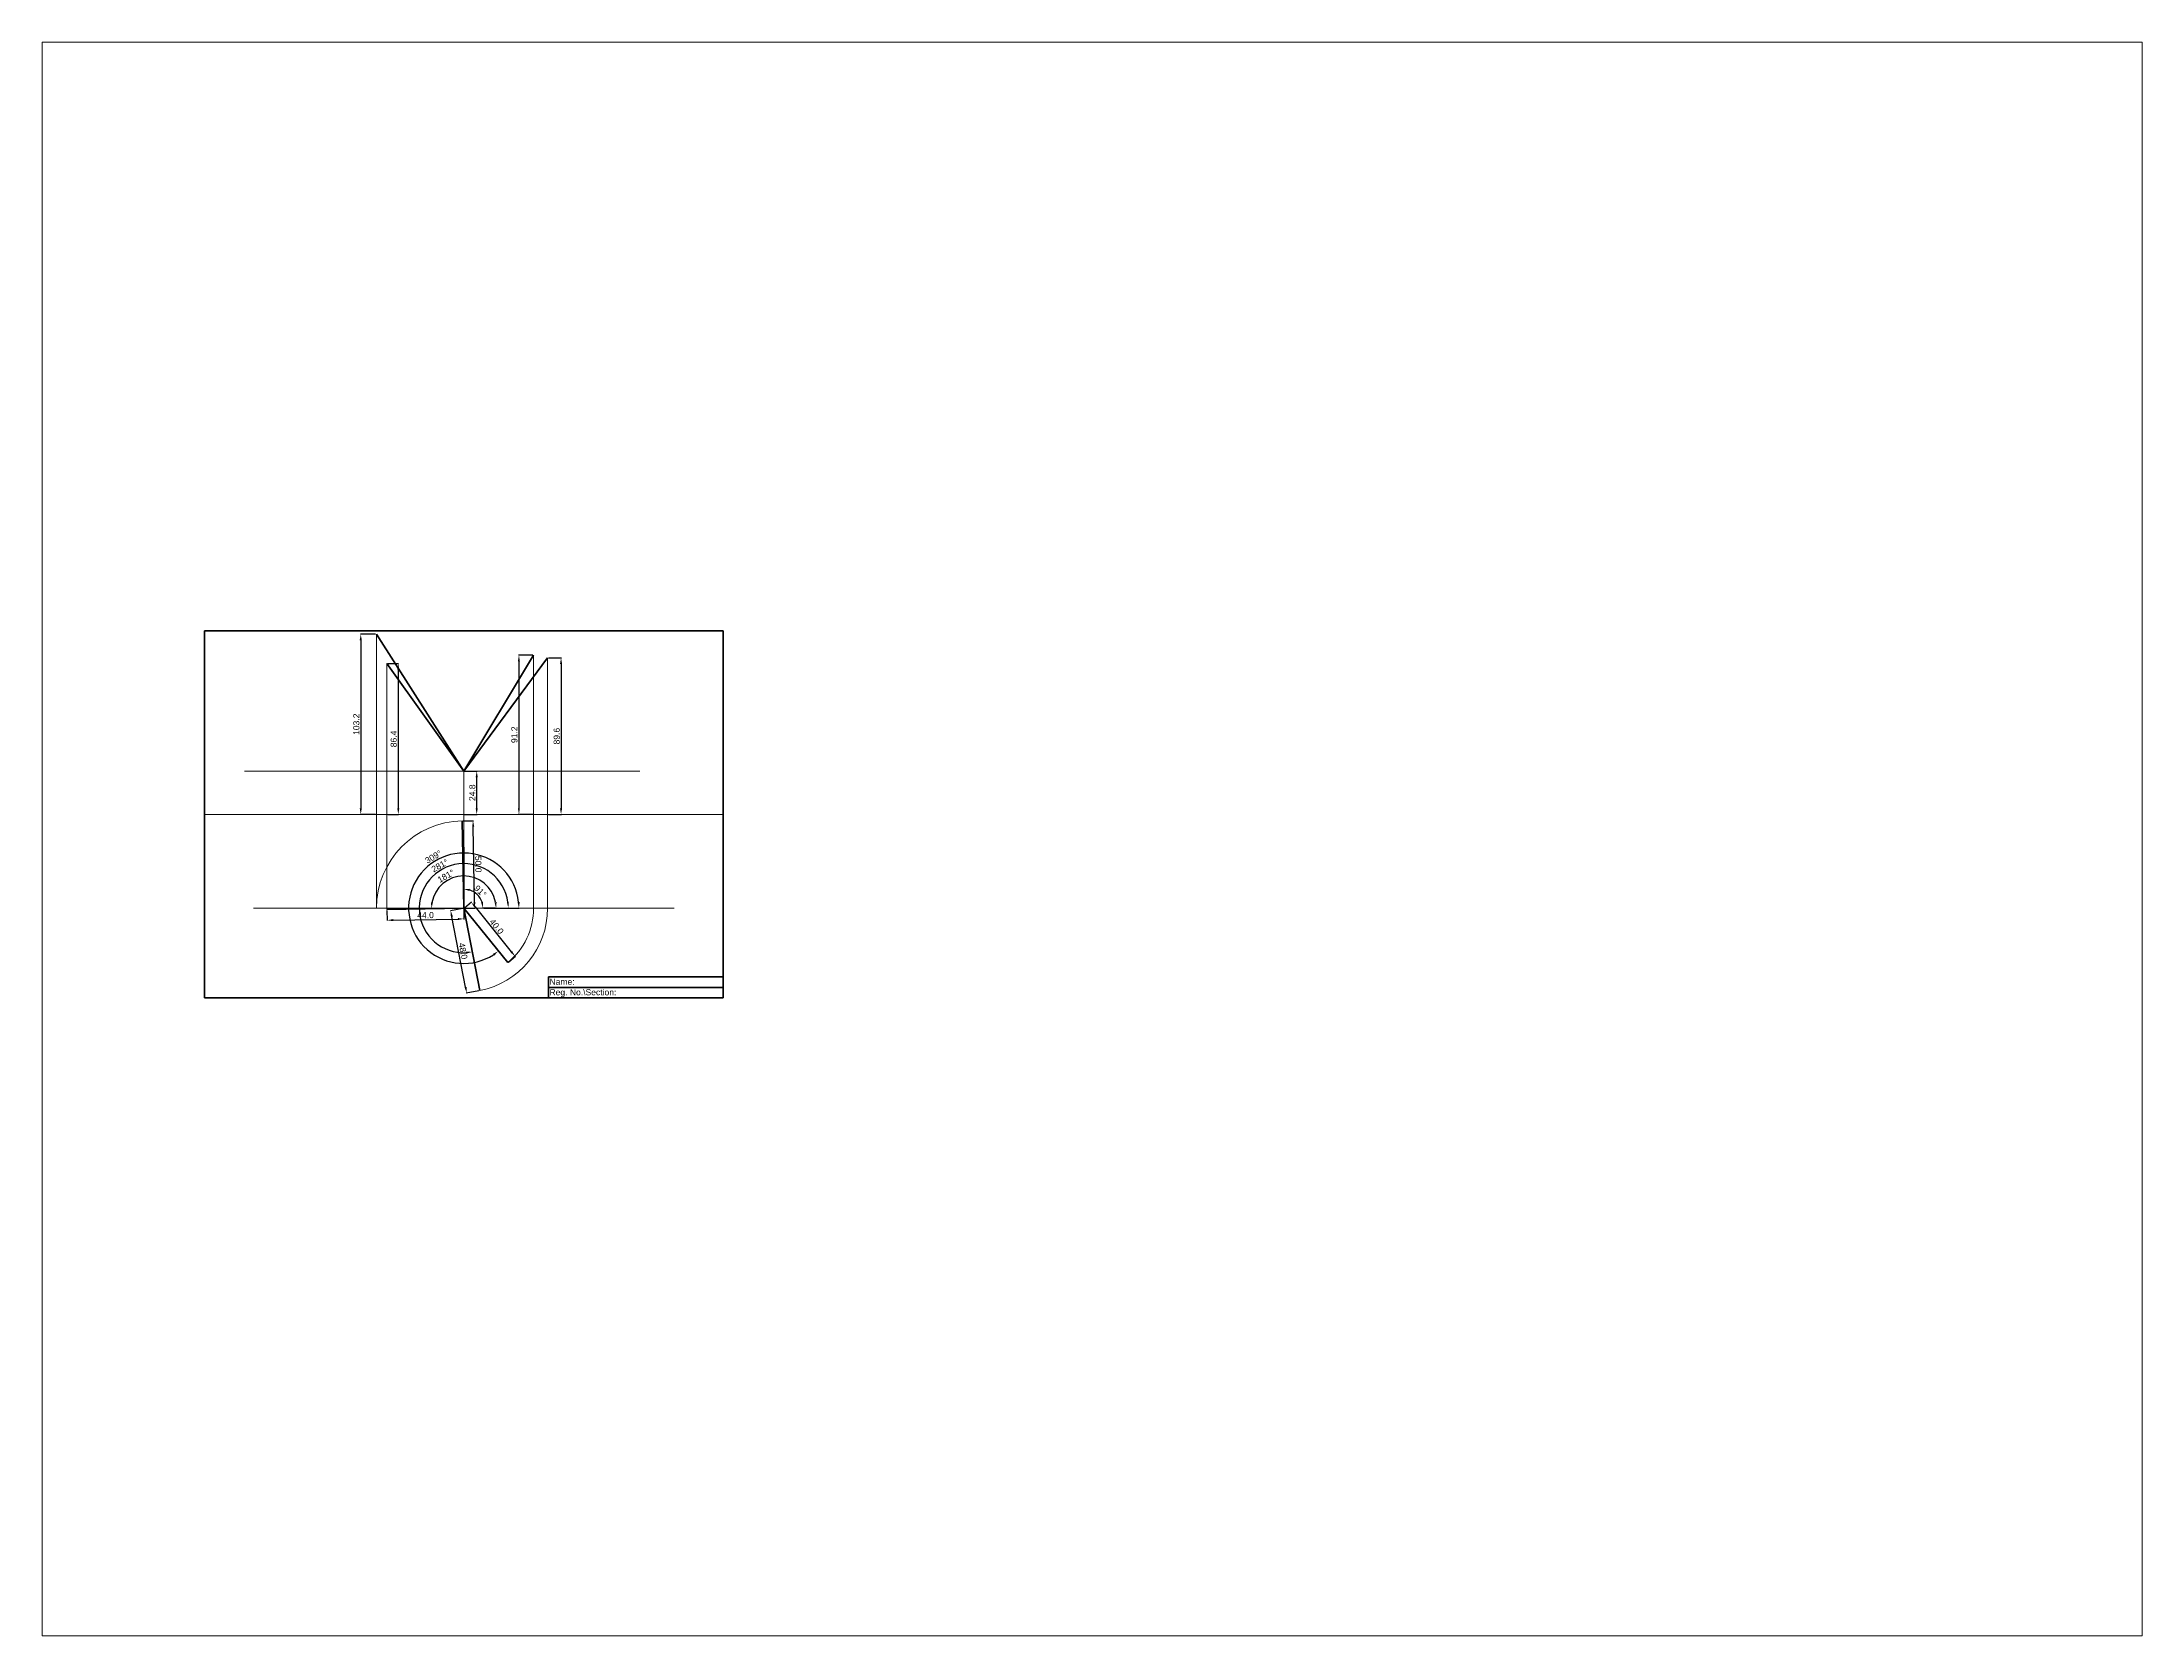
# Paper-space layout 'Layout1' of a CAD drawing. Header units: millimetres. Extents: x 26 to 231, y 20 to 176.
# The model-space entities are those that its viewports show. They can reach past a viewport. Long polylines and large blocks are cut down to what shows.
import ezdxf

# ---------------------------------------------------------------- set-up
doc = ezdxf.new("R2010")
doc.units = ezdxf.units.MM
doc.header["$LTSCALE"] = 0.5
doc.header["$PDMODE"] = 3
doc.header["$PDSIZE"] = 5
for name, color, linetype, lineweight in [('DimensionLine', 1, 'Continuous', 25), ('FVnTV', 3, 'Continuous', 50), ('ProjectorLine', 4, 'Continuous', 9), ('TrueLengthLines', 5, 'Continuous', 35), ('XYline', 7, 'Continuous', 20)]:
    doc.layers.add(name, color=color, linetype=linetype, lineweight=lineweight)
doc.styles.get("Standard").update_dxf_attribs({"font": 'arial.ttf'})
doc.dimstyles.new('ED', dxfattribs={"dimtxt": 3.5, "dimasz": 3.5, "dimexe": 0.25, "dimexo": 0.5, "dimgap": 0.75, "dimtad": 1, "dimdec": 1, "dimzin": 0, "dimdsep": 46, "dimtxsty": 'Standard', "dimcen": 0.09, "dimadec": 0, "dimazin": 0, "dimtfac": 1, "dimtdec": 1, "dimtofl": 0, "dimtmove": 0, "dimatfit": 3, "dimfxl": 1, "dimtolj": 1, "dimtzin": 0, "dimarcsym": 0})

# ---------------------------------------------------------------- blocks, each defined once
blk = doc.blocks.new('*D1')
at = {"layer": 'Defpoints', "color": 0, "transparency": 16777216}
for p in [(148.2, 69.8), (148.5, 51.3), (158, 56.9), (167, 51.3)]:
    blk.add_point(p, dxfattribs=at)
at = {"layer": 'DimensionLine', "color": 0, "lineweight": -2, "transparency": 16777216}
for p, q in [((148.2, 69.3), (148.3, 62.1)), ((166.5, 51.3), (159.3, 51.3))]:
    blk.add_line(p, q, dxfattribs=at)
blk.add_arc((148.5, 51.3), 11, 18.2982, 72.7018, dxfattribs=at)
at = {"layer": 'DimensionLine', "color": 0, "transparency": 16777216}
for points in [[(151.7, 61.2), (151.9, 62.4), (148.3, 62.3)], [(159.5, 54.9), (158.4, 54.7), (159.5, 51.3)]]:
    blk.add_solid(points, dxfattribs=at)
at = {"layer": 'DimensionLine', "color": 0, "transparency": 16777216, "insert": (158, 61), "char_height": 3.5, "attachment_point": 5, "rotation": 315.5}
blk.add_mtext('\\A1;91°', dxfattribs=at)
blk = doc.blocks.new('*D2')
at = {"layer": 'Defpoints', "color": 0, "transparency": 16777216}
for p in [(157.7, 67.4), (130.2, 51), (148.5, 51.3), (166.8, 51.3)]:
    blk.add_point(p, dxfattribs=at)
at = {"layer": 'DimensionLine', "color": 0, "lineweight": -2, "transparency": 16777216}
blk.add_arc((148.5, 51.3), 18.5, 10.8514, 170.1486, dxfattribs=at)
at = {"layer": 'DimensionLine', "color": 0, "transparency": 16777216}
for points in [[(130.8, 54.4), (129.7, 54.5), (130, 51)], [(167.3, 54.8), (166.1, 54.7), (167, 51.3)]]:
    blk.add_solid(points, dxfattribs=at)
at = {"layer": 'DimensionLine', "color": 0, "transparency": 16777216, "insert": (138.3, 69.7), "char_height": 3.5, "attachment_point": 5, "rotation": 28.9242}
blk.add_mtext('\\A1;181°', dxfattribs=at)
blk = doc.blocks.new('*D3')
at = {"layer": 'Defpoints', "color": 0, "transparency": 16777216}
for p in [(148.5, 51.3), (166.8, 51.3), (123.2, 48.1), (153.3, 26.5)]:
    blk.add_point(p, dxfattribs=at)
at = {"layer": 'DimensionLine', "color": 0, "lineweight": -2, "transparency": 16777216}
blk.add_line((167.3, 51.3), (174.2, 51.3), dxfattribs=at)
blk.add_arc((148.5, 51.3), 25.5, 7.8728, 273.1272, dxfattribs=at)
at = {"layer": 'DimensionLine', "color": 0, "transparency": 16777216}
for points in [[(174.3, 54.8), (173.2, 54.8), (174, 51.3)], [(149.8, 26.4), (150, 25.3), (153.4, 26.3)]]:
    blk.add_solid(points, dxfattribs=at)
at = {"layer": 'DimensionLine', "color": 0, "transparency": 16777216, "insert": (134.8, 75.7), "char_height": 3.5, "attachment_point": 5, "rotation": 29.339}
blk.add_mtext('\\A1;281°', dxfattribs=at)
blk = doc.blocks.new('*D4')
at = {"layer": 'Defpoints', "color": 0, "transparency": 16777216}
for p in [(148.5, 51.3), (159.5, 51.3), (120.1, 37.5), (168.4, 26.8)]:
    blk.add_point(p, dxfattribs=at)
at = {"layer": 'DimensionLine', "color": 0, "lineweight": -2, "transparency": 16777216}
for p, q in [((160, 51.3), (180.3, 51.3)), ((168.7, 26.4), (168.5, 26.6))]:
    blk.add_line(p, q, dxfattribs=at)
blk.add_arc((148.5, 51.3), 31.6, 6.3521, 302.6479, dxfattribs=at)
at = {"layer": 'DimensionLine', "color": 0, "transparency": 16777216}
for points in [[(180.5, 54.8), (179.3, 54.8), (180.1, 51.3)], [(165.2, 25.2), (165.9, 24.2), (168.4, 26.8)]]:
    blk.add_solid(points, dxfattribs=at)
at = {"layer": 'DimensionLine', "color": 0, "transparency": 16777216, "insert": (131.1, 80.7), "char_height": 3.5, "attachment_point": 5, "rotation": 30.6719}
blk.add_mtext('\\A1;309°', dxfattribs=at)
blk = doc.blocks.new('*D5')
at = {"layer": 'Defpoints', "color": 0, "transparency": 16777216}
for p in [(148.5, 51.3), (173.7, 20.2), (177.9, 23.7)]:
    blk.add_point(p, dxfattribs=at)
at = {"layer": 'DimensionLine', "color": 0, "lineweight": -2, "transparency": 16777216}
for p, q in [((148.9, 51.6), (153, 54.9)), ((155, 52), (175.7, 26.4)), ((174.1, 20.5), (178.1, 23.8))]:
    blk.add_line(p, q, dxfattribs=at)
at = {"layer": 'DimensionLine', "color": 0, "transparency": 16777216}
for points in [[(155.4, 52.4), (154.5, 51.7), (152.8, 54.8)], [(176.2, 26.8), (175.3, 26), (177.9, 23.7)]]:
    blk.add_solid(points, dxfattribs=at)
at = {"layer": 'DimensionLine', "color": 0, "transparency": 16777216, "insert": (167.3, 40.8), "char_height": 3.5, "attachment_point": 5, "rotation": 309}
blk.add_mtext('\\A1;40.0', dxfattribs=at)
blk = doc.blocks.new('*D6')
at = {"layer": 'Defpoints', "color": 0, "transparency": 16777216}
for p in [(141, 49.9), (148.5, 51.3), (157.7, 4.2)]:
    blk.add_point(p, dxfattribs=at)
at = {"layer": 'DimensionLine', "color": 0, "lineweight": -2, "transparency": 16777216}
for p, q in [((148, 51.2), (140.8, 49.8)), ((149.5, 6.2), (141.7, 46.4)), ((157.2, 4.1), (149.9, 2.7))]:
    blk.add_line(p, q, dxfattribs=at)
at = {"layer": 'DimensionLine', "color": 0, "transparency": 16777216}
for points in [[(142.3, 46.5), (141.1, 46.3), (141, 49.9)], [(150.1, 6.3), (148.9, 6.1), (150.2, 2.7)]]:
    blk.add_solid(points, dxfattribs=at)
at = {"layer": 'DimensionLine', "color": 0, "transparency": 16777216, "insert": (148.1, 26.8), "char_height": 3.5, "attachment_point": 5, "rotation": 281}
blk.add_mtext('\\A1;48.0', dxfattribs=at)
blk = doc.blocks.new('*D7')
at = {"layer": 'Defpoints', "color": 0, "transparency": 16777216}
for p in [(104.5, 50.5), (148.5, 51.3), (148.6, 45.2)]:
    blk.add_point(p, dxfattribs=at)
at = {"layer": 'DimensionLine', "color": 0, "lineweight": -2, "transparency": 16777216}
for p, q in [((104.5, 50), (104.6, 44.2)), ((148.5, 50.8), (148.6, 44.9)), ((108.1, 44.5), (145.1, 45.1))]:
    blk.add_line(p, q, dxfattribs=at)
at = {"layer": 'DimensionLine', "color": 0, "transparency": 16777216}
for points in [[(108.1, 45.1), (108.1, 43.9), (104.6, 44.4)], [(145.1, 45.7), (145.1, 44.5), (148.6, 45.2)]]:
    blk.add_solid(points, dxfattribs=at)
at = {"layer": 'DimensionLine', "color": 0, "transparency": 16777216, "insert": (126.6, 47.3), "char_height": 3.5, "attachment_point": 5, "rotation": 1}
blk.add_mtext('\\A1;44.0', dxfattribs=at)
blk = doc.blocks.new('*D8')
at = {"layer": 'Defpoints', "color": 0, "transparency": 16777216}
for p in [(147.6, 101.3), (153.8, 101.4), (148.5, 51.3)]:
    blk.add_point(p, dxfattribs=at)
at = {"layer": 'DimensionLine', "color": 0, "lineweight": -2, "transparency": 16777216}
for p, q in [((148.1, 101.3), (154.1, 101.4)), ((154.6, 54.9), (153.9, 97.9)), ((149, 51.3), (154.9, 51.4))]:
    blk.add_line(p, q, dxfattribs=at)
at = {"layer": 'DimensionLine', "color": 0, "transparency": 16777216}
for points in [[(154.5, 97.9), (153.3, 97.9), (153.8, 101.4)], [(155.2, 54.9), (154, 54.9), (154.7, 51.4)]]:
    blk.add_solid(points, dxfattribs=at)
at = {"layer": 'DimensionLine', "color": 0, "transparency": 16777216, "insert": (156.8, 76.5), "char_height": 3.5, "attachment_point": 5, "rotation": 271}
blk.add_mtext('\\A1;50.0', dxfattribs=at)
blk = doc.blocks.new('*D9')
at = {"layer": 'Defpoints', "color": 0, "transparency": 16777216}
for p in [(98.5, 208.2), (89.5, 105), (98.5, 105)]:
    blk.add_point(p, dxfattribs=at)
at = {"layer": 'DimensionLine', "color": 0, "lineweight": -2, "transparency": 16777216}
for p, q in [((98, 208.2), (89.3, 208.2)), ((89.5, 204.7), (89.5, 108.5)), ((98, 105), (89.3, 105))]:
    blk.add_line(p, q, dxfattribs=at)
at = {"layer": 'DimensionLine', "color": 0, "transparency": 16777216}
for points in [[(88.9, 204.7), (90.1, 204.7), (89.5, 208.2)], [(88.9, 108.5), (90.1, 108.5), (89.5, 105)]]:
    blk.add_solid(points, dxfattribs=at)
at = {"layer": 'DimensionLine', "color": 0, "transparency": 16777216, "insert": (87, 156.6), "char_height": 3.5, "attachment_point": 5, "rotation": 90}
blk.add_mtext('\\A1;103.2', dxfattribs=at)
blk = doc.blocks.new('*D10')
at = {"layer": 'Defpoints', "color": 0, "transparency": 16777216}
for p in [(104.5, 191.4), (104.5, 105), (111, 105)]:
    blk.add_point(p, dxfattribs=at)
at = {"layer": 'DimensionLine', "color": 0, "lineweight": -2, "transparency": 16777216}
for p, q in [((105, 191.4), (111.2, 191.4)), ((111, 187.9), (111, 108.5)), ((105, 105), (111.2, 105))]:
    blk.add_line(p, q, dxfattribs=at)
at = {"layer": 'DimensionLine', "color": 0, "transparency": 16777216}
for points in [[(110.4, 187.9), (111.6, 187.9), (111, 191.4)], [(110.4, 108.5), (111.6, 108.5), (111, 105)]]:
    blk.add_solid(points, dxfattribs=at)
at = {"layer": 'DimensionLine', "color": 0, "transparency": 16777216, "insert": (108.4, 148.2), "char_height": 3.5, "attachment_point": 5, "rotation": 90}
blk.add_mtext('\\A1;86.4', dxfattribs=at)
blk = doc.blocks.new('*D11')
at = {"layer": 'Defpoints', "color": 0, "transparency": 16777216}
for p in [(188.5, 196.2), (180.1, 105), (188.5, 105)]:
    blk.add_point(p, dxfattribs=at)
at = {"layer": 'DimensionLine', "color": 0, "lineweight": -2, "transparency": 16777216}
for p, q in [((188, 196.2), (179.8, 196.2)), ((180.1, 192.7), (180.1, 108.5)), ((188, 105), (179.8, 105))]:
    blk.add_line(p, q, dxfattribs=at)
at = {"layer": 'DimensionLine', "color": 0, "transparency": 16777216}
for points in [[(179.5, 192.7), (180.6, 192.7), (180.1, 196.2)], [(179.5, 108.5), (180.6, 108.5), (180.1, 105)]]:
    blk.add_solid(points, dxfattribs=at)
at = {"layer": 'DimensionLine', "color": 0, "transparency": 16777216, "insert": (177.5, 150.6), "char_height": 3.5, "attachment_point": 5, "rotation": 90}
blk.add_mtext('\\A1;91.2', dxfattribs=at)
blk = doc.blocks.new('*D12')
at = {"layer": 'Defpoints', "color": 0, "transparency": 16777216}
for p in [(196.5, 194.6), (196.5, 105), (204.2, 105)]:
    blk.add_point(p, dxfattribs=at)
at = {"layer": 'DimensionLine', "color": 0, "lineweight": -2, "transparency": 16777216}
for p, q in [((197, 194.6), (204.5, 194.6)), ((204.2, 191.1), (204.2, 108.5)), ((197, 105), (204.5, 105))]:
    blk.add_line(p, q, dxfattribs=at)
at = {"layer": 'DimensionLine', "color": 0, "transparency": 16777216}
for points in [[(203.6, 191.1), (204.8, 191.1), (204.2, 194.6)], [(203.6, 108.5), (204.8, 108.5), (204.2, 105)]]:
    blk.add_solid(points, dxfattribs=at)
at = {"layer": 'DimensionLine', "color": 0, "transparency": 16777216, "insert": (201.7, 149.8), "char_height": 3.5, "attachment_point": 5, "rotation": 90}
blk.add_mtext('\\A1;89.6', dxfattribs=at)
blk = doc.blocks.new('*D13')
at = {"layer": 'Defpoints', "color": 0, "transparency": 16777216}
for p in [(148.5, 129.8), (155.9, 129.8), (148.5, 105)]:
    blk.add_point(p, dxfattribs=at)
at = {"layer": 'DimensionLine', "color": 0, "lineweight": -2, "transparency": 16777216}
for p, q in [((149, 129.8), (156.1, 129.8)), ((155.9, 108.5), (155.9, 126.3)), ((149, 105), (156.1, 105))]:
    blk.add_line(p, q, dxfattribs=at)
at = {"layer": 'DimensionLine', "color": 0, "transparency": 16777216}
for points in [[(155.3, 126.3), (156.5, 126.3), (155.9, 129.8)], [(155.3, 108.5), (156.5, 108.5), (155.9, 105)]]:
    blk.add_solid(points, dxfattribs=at)
at = {"layer": 'DimensionLine', "color": 0, "transparency": 16777216, "insert": (153.4, 117.4), "char_height": 3.5, "attachment_point": 5, "rotation": 90}
blk.add_mtext('\\A1;24.8', dxfattribs=at)

msp = doc.modelspace()

# ---------------------------------------------------------------- linework, layer by layer
msp.add_line((148.5, 86.3), (148.5, 51.3))
msp.add_arc((148.5, 51.3), 44, 180, 181)
at = {"layer": 'FVnTV'}
for p, q in [((0, 0), (0, 210)), ((0, 210), (297, 210)), ((297, 0), (297, 210)), ((148.5, 51.3), (147.63, 101.3)), ((148.5, 51.3), (104.51, 50.54)), ((148.5, 51.3), (173.67, 20.22)), ((148.5, 51.3), (157.66, 4.19)), ((0, 0), (297, 0))]:
    msp.add_line(p, q, dxfattribs=at)
at = {"layer": 'ProjectorLine'}
for p, q in [((98.5, 51.3), (98.5, 208.2)), ((188.5, 51.3), (188.5, 196.2)), ((196.5, 51.3), (196.5, 194.6)), ((104.5, 51.3), (104.5, 191.4)), ((23, 129.8), (249.39, 129.8)), ((148.5, 51.3), (148.5, 129.8)), ((28.09, 51.3), (268.93, 51.3))]:
    msp.add_line(p, q, dxfattribs=at)
for radius, start, end in [(50, 91, 180), (48, 281, 0), (40, 309, 0)]:
    msp.add_arc((148.5, 51.3), radius, start, end, dxfattribs=at)
at = {"layer": 'TrueLengthLines'}
for p, q in [((98.5, 208.2), (148.5, 129.8)), ((188.5, 196.2), (148.5, 129.8)), ((196.5, 194.6), (148.5, 129.8)), ((104.5, 191.4), (148.5, 129.8)), ((197, 12), (297, 12)), ((197, 6), (197, 12)), ((197, 6), (297, 6)), ((197, 0), (197, 6))]:
    msp.add_line(p, q, dxfattribs=at)
at = {"layer": 'XYline'}
msp.add_line((0, 105), (297, 105), dxfattribs=at)

# ---------------------------------------------------------------- texts
for s, p in [('Name:', (197.57, 7.45)), ('Reg. No.\\Section:', (197.57, 1.45))]:
    msp.add_text(s, height=3.5).set_placement(p)

# ---------------------------------------------------------------- dimensions: what is measured, and where the dimension line sits
at = {"layer": 'DimensionLine'}
for p1, p2, distance, picture, middle in [((98.5, 208.2), (98.5, 105), -8.97, '*D9', (86.99, 156.6)), ((188.5, 196.2), (188.5, 105), -8.44, '*D11', (177.52, 150.6)), ((196.5, 194.6), (196.5, 105), 7.72, '*D12', (201.68, 149.8)), ((104.5, 191.4), (104.5, 105), 6.47, '*D10', (108.43, 148.2)), ((148.5, 105), (148.5, 129.8), -7.39, '*D13', (153.36, 117.4)), ((148.5, 51.3), (147.63, 101.3), -6.18, '*D8', (156.78, 76.45)), ((104.51, 50.54), (148.5, 51.3), -6.12, '*D7', (126.57, 47.34)), ((157.66, 4.19), (148.5, 51.3), 7.62, '*D6', (148.09, 26.78)), ((148.5, 51.3), (173.67, 20.22), 5.49, '*D5', (167.32, 40.81))]:
    dim = msp.add_aligned_dim(p1=p1, p2=p2, distance=distance, dimstyle='ED', dxfattribs=at)
    dim.commit()
    dim.dimension.update_dxf_attribs({"geometry": picture, "text_midpoint": middle})
for base, p1, p2, picture, middle in [((120.11, 37.46), (168.38, 26.76), (159.51, 51.3), '*D4', (132.39, 78.47)), ((123.22, 48.05), (153.32, 26.53), (166.76, 51.3), '*D3', (136.01, 73.53)), ((157.66, 67.39), (166.76, 51.3), (130.24, 50.99), '*D2', (139.55, 67.5))]:
    dim = msp.add_angular_dim_3p(base=base, center=(148.5, 51.3), p1=p1, p2=p2, dimstyle='ED', dxfattribs=at)
    dim.commit()
    dim.dimension.update_dxf_attribs({"geometry": picture, "text_midpoint": middle, "dimtype": 165})
dim = msp.add_angular_dim_3p(base=(158, 56.86), center=(148.5, 51.3), p1=(167.01, 51.3), p2=(148.18, 69.81), dimstyle='ED', dxfattribs=at)
dim.commit()
dim.dimension.update_dxf_attribs({"geometry": '*D1', "text_midpoint": (157.99, 60.96)})

psp = doc.layouts.get("Layout1")

# ---------------------------------------------------------------- viewports
at = {"layer": '0'}
psp.add_viewport(center=(128.5, 97.5), size=(205.6, 156), view_center_point=(508.24, 90.92), view_height=912.4304, dxfattribs=at)

doc.saveas('drawing.dxf')
